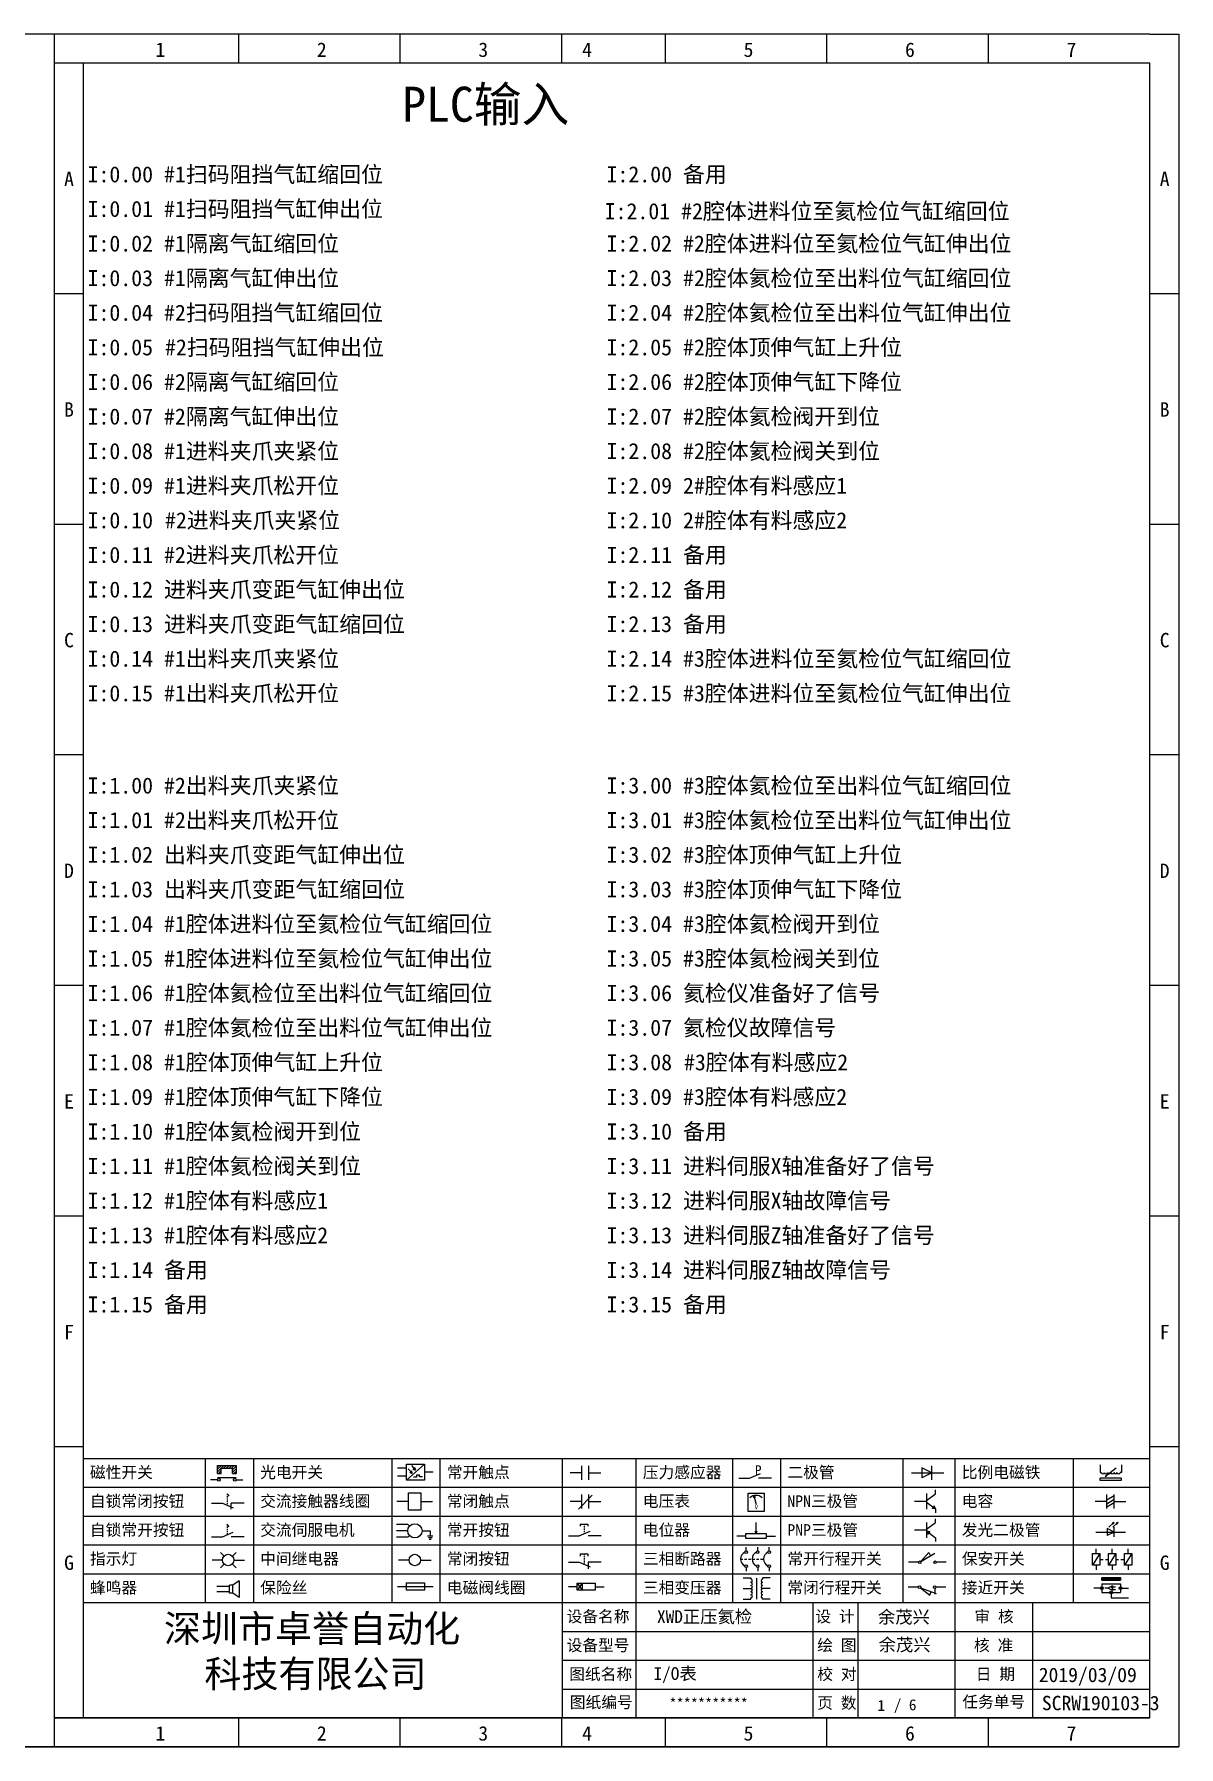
# Model space of a CAD drawing. Header units: millimetres. Extents: x -300 to 54435, y -106 to 60527.
# Drawn here: x 376.3 to 574.7, y 2160.9 to 2457.9 of the extents above; entities that cross this region are included whole.
import ezdxf

# ---------------------------------------------------------------- set-up
doc = ezdxf.new("R2010")
doc.units = ezdxf.units.MM
doc.layers.add('AE_BOR', color=1, linetype='Continuous')
doc.styles.get("Standard").update_dxf_attribs({"font": ''})
doc.styles.add('汉字', font='')
doc.styles.get('Standard').set_extended_font_data('SimSun')
doc.styles.get('汉字').set_extended_font_data('新宋体')

# ---------------------------------------------------------------- blocks, each defined once
blk = doc.blocks.new('磁性开关')
at = {"linetype": 'ByBlock'}
h = blk.add_hatch(dxfattribs=at)
h.set_pattern_fill('ANSI31', color=256, scale=0.1, style=0)
h.paths.add_polyline_path([(-1910.88, -776.69), (-1910.88, -775.29), (-1907.69, -775.29), (-1907.69, -776.69), (-1908.31, -776.69), (-1908.31, -775.79), (-1910.25, -775.79), (-1910.25, -776.69)])
for p, q in [((-1910.91, -777.81), (-1912.09, -777.81)), ((-1910.88, -776.69), (-1910.88, -775.29)), ((-1910.88, -775.29), (-1907.69, -775.29)), ((-1910.88, -776.69), (-1910.25, -776.69)), ((-1910.88, -777.39), (-1907.69, -777.39)), ((-1910.25, -776.69), (-1910.25, -775.79)), ((-1910.25, -775.79), (-1908.31, -775.79)), ((-1908.31, -776.69), (-1908.31, -775.79)), ((-1908.31, -776.69), (-1907.69, -776.69)), ((-1907.69, -775.29), (-1907.69, -776.69)), ((-1907.66, -777.81), (-1906.48, -777.81))]:
    blk.add_line(p, q, dxfattribs=at)
for centre in [(-1910.68, -777.81), (-1907.88, -777.81)]:
    blk.add_circle(centre, 0.225, dxfattribs=at)
blk = doc.blocks.new('*U4')
at = {"linetype": 'ByBlock'}
for p, q in [((-1909.23, -780.45), (-1909.23, -780.67)), ((-1909.23, -780.45), (-1908.92, -780.84)), ((-1909.23, -780.84), (-1909.23, -781.05)), ((-1911.92, -782.07), (-1910.06, -782.07)), ((-1910.06, -782.07), (-1908.18, -782.88)), ((-1909.23, -781.23), (-1909.23, -781.44)), ((-1909.23, -781.61), (-1909.23, -781.83)), ((-1909.23, -782), (-1909.23, -782.21)), ((-1909.23, -782.38), (-1909.23, -782.43)), ((-1908.52, -783.07), (-1908.52, -782.07)), ((-1906.25, -782.07), (-1908.52, -782.07))]:
    blk.add_line(p, q, dxfattribs=at)
blk = doc.blocks.new('常开按钮')
at = {"linetype": 'ByBlock'}
for p, q in [((-1910.06, -787.73), (-1908.18, -786.93)), ((-1909.9, -785.68), (-1908.56, -785.68)), ((-1909.9, -785.68), (-1909.9, -786.07)), ((-1909.23, -785.68), (-1909.23, -785.89)), ((-1909.23, -786.06), (-1909.23, -786.28)), ((-1909.23, -786.45), (-1909.23, -786.67)), ((-1909.23, -786.84), (-1909.23, -787.05)), ((-1908.56, -785.68), (-1908.56, -786.07)), ((-1911.92, -787.73), (-1910.06, -787.73)), ((-1909.23, -787.22), (-1909.23, -787.38)), ((-1906.25, -787.73), (-1908.52, -787.73))]:
    blk.add_line(p, q, dxfattribs=at)
blk = doc.blocks.new('*U6')
at = {"linetype": 'ByBlock'}
for p, q in [((-1911.92, -792.89), (-1910.06, -792.89)), ((-1910.06, -792.89), (-1908.18, -792.08)), ((-1908.88, -791.17), (-1909.23, -790.71)), ((-1909.23, -790.71), (-1909.23, -790.92)), ((-1909.23, -791.09), (-1909.23, -791.31)), ((-1909.23, -791.48), (-1909.23, -791.69)), ((-1909.23, -791.86), (-1909.23, -792.08)), ((-1909.23, -792.25), (-1909.23, -792.47)), ((-1906.25, -792.89), (-1908.52, -792.89))]:
    blk.add_line(p, q, dxfattribs=at)
blk = doc.blocks.new('蜂鸣器')
at = {"linetype": 'ByBlock'}
for p, q in [((-1907.17, -795.53), (-1908.25, -796.26)), ((-1907.17, -795.53), (-1907.17, -798.41)), ((-1908.8, -796.48), (-1911.01, -796.48)), ((-1908.8, -797.46), (-1911.01, -797.46)), ((-1908.25, -796.26), (-1908.8, -796.26)), ((-1908.8, -797.68), (-1908.8, -796.26)), ((-1908.25, -797.68), (-1908.8, -797.68)), ((-1908.25, -797.68), (-1908.25, -796.26)), ((-1907.17, -798.41), (-1908.25, -797.68))]:
    blk.add_line(p, q, dxfattribs=at)
blk = doc.blocks.new('光电开关')
at = {"linetype": 'ByBlock'}
h = blk.add_hatch(dxfattribs=at)
h.set_pattern_fill('ANSI31', color=256, scale=0.01, style=0)
h.set_pattern_definition([(45, (0.172267, 0), (-0.0224506403, 0.0224506403), [])])
h.paths.add_polyline_path([(-1882.44, -776.34), (-1882.5, -775.91), (-1882.68, -776.07)])
h.paths.add_polyline_path([(-1882.86, -776.23), (-1882.44, -776.34), (-1882.68, -776.07)])
h.paths.add_polyline_path([(-1883.05, -776.88), (-1883.11, -776.45), (-1883.29, -776.61)])
h.paths.add_polyline_path([(-1883.47, -776.77), (-1883.05, -776.88), (-1883.29, -776.61)])
for p, q in [((-1884.01, -775.96), (-1885.56, -775.96)), ((-1884.01, -777.39), (-1885.56, -777.39)), ((-1880.91, -775.3), (-1884.01, -778.05)), ((-1883.75, -776.09), (-1883.05, -776.88)), ((-1883.11, -776.45), (-1883.47, -776.77)), ((-1883.05, -776.88), (-1883.47, -776.77)), ((-1883.14, -775.55), (-1882.44, -776.34)), ((-1883.05, -776.88), (-1883.11, -776.45)), ((-1882.5, -775.91), (-1882.86, -776.23)), ((-1882.44, -776.34), (-1882.86, -776.23)), ((-1882.78, -777.47), (-1882.23, -777.47)), ((-1882.44, -776.34), (-1882.5, -775.91)), ((-1882.23, -777.47), (-1882.23, -777.14)), ((-1882.23, -777.14), (-1881.78, -777.14)), ((-1881.78, -777.47), (-1881.78, -777.14)), ((-1881.23, -777.47), (-1881.78, -777.47)), ((-1879.37, -776.67), (-1880.91, -776.67))]:
    blk.add_line(p, q, dxfattribs=at)
blk.add_lwpolyline([(-1884.01, -775.3), (-1880.91, -775.3), (-1880.91, -778.05), (-1884.01, -778.05)], close=True, dxfattribs=at)
blk = doc.blocks.new('交流接触器线圈')
at = {"linetype": 'ByBlock'}
for p, q in [((-1880.82, -781.77), (-1882.87, -781.77)), ((-1878.72, -781.77), (-1876.67, -781.77))]:
    blk.add_line(p, q, dxfattribs=at)
blk.add_lwpolyline([(-1880.82, -780.28), (-1878.72, -780.28), (-1878.72, -783.26), (-1880.82, -783.26)], close=True, dxfattribs=at)
blk = doc.blocks.new('交流伺服电机')
at = {"linetype": 'ByBlock'}
for p, q in [((-1880.97, -785.75), (-1882.94, -785.75)), ((-1880.97, -786.85), (-1882.94, -786.85)), ((-1880.97, -785.75), (-1880.65, -786.03)), ((-1878.49, -786.85), (-1877.07, -786.85)), ((-1877.07, -786.85), (-1877.07, -787.72)), ((-1880.97, -787.94), (-1882.94, -787.94)), ((-1880.97, -787.94), (-1880.65, -787.67)), ((-1877.54, -787.72), (-1876.59, -787.72)), ((-1877.38, -788.01), (-1876.75, -788.01)), ((-1877.23, -788.29), (-1876.9, -788.29))]:
    blk.add_line(p, q, dxfattribs=at)
blk.add_circle((-1879.73, -786.85), 1.24, dxfattribs=at)
blk = doc.blocks.new('中间继电器')
at = {"linetype": 'ByBlock'}
for p, q in [((-1880.72, -791.92), (-1882.54, -791.92)), ((-1878.74, -791.92), (-1876.92, -791.92))]:
    blk.add_line(p, q, dxfattribs=at)
blk.add_circle((-1879.73, -791.92), 0.992, dxfattribs=at)
blk = doc.blocks.new('保险丝')
at = {"linetype": 'ByBlock'}
blk.add_line((-1882.72, -796.49), (-1876.55, -796.49), dxfattribs=at)
blk.add_lwpolyline([(-1881.2, -795.86), (-1878.06, -795.86), (-1878.06, -797.12), (-1881.2, -797.12)], close=True, dxfattribs=at)
blk = doc.blocks.new('指示灯')
at = {"linetype": 'ByBlock'}
for p, q in [((-1854.25, -776.92), (-1856.06, -776.92)), ((-1854.62, -775.59), (-1853.97, -776.23)), ((-1854.62, -778.25), (-1853.97, -777.61)), ((-1851.9, -775.59), (-1852.54, -776.23)), ((-1851.9, -778.25), (-1852.54, -777.61)), ((-1852.26, -776.92), (-1850.45, -776.92))]:
    blk.add_line(p, q, dxfattribs=at)
blk.add_circle((-1853.26, -776.92), 0.992, dxfattribs=at)
blk = doc.blocks.new('常开触点')
at = {"linetype": 'ByBlock'}
for p, q in [((-1853.82, -782.99), (-1853.82, -780.56)), ((-1852.6, -782.99), (-1852.6, -780.56)), ((-1853.82, -781.77), (-1855.88, -781.77)), ((-1852.6, -781.77), (-1850.55, -781.77))]:
    blk.add_line(p, q, dxfattribs=at)
blk = doc.blocks.new('常闭触点')
at = {"linetype": 'ByBlock'}
for p, q in [((-1853.82, -786.77), (-1855.88, -786.77)), ((-1852.01, -785.66), (-1854.43, -788.1)), ((-1853.82, -787.99), (-1853.82, -785.56)), ((-1852.6, -787.99), (-1852.6, -785.56)), ((-1852.6, -786.77), (-1850.55, -786.77))]:
    blk.add_line(p, q, dxfattribs=at)
blk = doc.blocks.new('常闭按钮')
at = {"linetype": 'ByBlock'}
for p, q in [((-1856.13, -792.28), (-1854.28, -792.28)), ((-1854.28, -792.28), (-1852.4, -793.09)), ((-1854.11, -790.83), (-1852.77, -790.83)), ((-1854.11, -790.83), (-1854.11, -791.22)), ((-1853.44, -790.83), (-1853.44, -791.04)), ((-1853.44, -791.21), (-1853.44, -791.43)), ((-1853.44, -791.6), (-1853.44, -791.82)), ((-1853.44, -791.99), (-1853.44, -792.2)), ((-1853.44, -792.37), (-1853.44, -792.53)), ((-1852.77, -790.83), (-1852.77, -791.22)), ((-1850.47, -792.28), (-1852.73, -792.28)), ((-1852.73, -792.28), (-1852.73, -793.43))]:
    blk.add_line(p, q, dxfattribs=at)
blk = doc.blocks.new('电磁阀线圈')
at = {"linetype": 'ByBlock'}
for p, q in [((-1854.61, -795.92), (-1853.75, -797.16)), ((-1853.75, -795.92), (-1854.61, -797.16)), ((-1853.75, -795.92), (-1853.75, -797.16)), ((-1854.61, -796.54), (-1856.17, -796.54)), ((-1851.53, -796.54), (-1849.97, -796.54))]:
    blk.add_line(p, q, dxfattribs=at)
blk.add_lwpolyline([(-1854.61, -795.92), (-1851.53, -795.92), (-1851.53, -797.16), (-1854.61, -797.16)], close=True, dxfattribs=at)
blk = doc.blocks.new('电容')
at = {"linetype": 'ByBlock'}
for p, q in [((-1756.08, -782.99), (-1756.08, -780.56)), ((-1754.86, -780.79), (-1756.08, -781.55)), ((-1754.86, -782.99), (-1754.86, -780.56)), ((-1756.08, -781.77), (-1758.13, -781.77)), ((-1754.86, -781.44), (-1756.08, -782.2)), ((-1754.86, -781.99), (-1756.08, -782.75)), ((-1754.86, -781.77), (-1752.81, -781.77))]:
    blk.add_line(p, q, dxfattribs=at)
blk = doc.blocks.new('电压表')
at = {"linetype": 'ByBlock'}
for p, q in [((-1814.84, -780.75), (-1814.91, -781.13)), ((-1814.6, -781.05), (-1814.91, -781.13)), ((-1814.84, -780.75), (-1814.46, -782.26)), ((-1814.84, -780.75), (-1814.6, -781.05))]:
    blk.add_line(p, q, dxfattribs=at)
blk.add_lwpolyline([(-1815.84, -780.34), (-1813.07, -780.34), (-1813.07, -783.49), (-1815.84, -783.49)], close=True, dxfattribs=at)
blk.add_arc((-1814.46, -782.26), 1.56, 46.8313, 133.1687, dxfattribs=at)
at = {"linetype": 'ByBlock', "insert": (-1814.7, -782.39), "char_height": 0.75, "width": 0.6768, "attachment_point": 1}
blk.add_mtext('V', dxfattribs=at)
blk = doc.blocks.new('电位器')
at = {"linetype": 'ByBlock'}
for p, q in [((-1814.45, -787.3), (-1814.62, -786.96)), ((-1814.62, -786.96), (-1814.27, -786.96)), ((-1814.45, -787.3), (-1814.45, -785.39)), ((-1814.45, -787.3), (-1814.27, -786.96)), ((-1816.21, -787.75), (-1817.79, -787.75)), ((-1812.68, -787.75), (-1811.1, -787.75))]:
    blk.add_line(p, q, dxfattribs=at)
blk.add_lwpolyline([(-1816.21, -787.3), (-1812.68, -787.3), (-1812.68, -788.2), (-1816.21, -788.2)], close=True, dxfattribs=at)
blk = doc.blocks.new('三相断路器')
at = {"linetype": 'ByBlock'}
for p, q in [((-1816.17, -790.33), (-1816.17, -789.7)), ((-1814.17, -790.33), (-1814.17, -789.7)), ((-1812.18, -790.33), (-1812.18, -789.7)), ((-1817.14, -791.74), (-1816.72, -791.74)), ((-1816.45, -791.74), (-1816.03, -791.74)), ((-1815.76, -791.74), (-1815.34, -791.74)), ((-1815.07, -791.74), (-1814.65, -791.74)), ((-1814.38, -791.74), (-1813.96, -791.74)), ((-1813.69, -791.74), (-1813.27, -791.74)), ((-1816.17, -793.19), (-1816.17, -793.83)), ((-1814.17, -793.19), (-1814.17, -793.83)), ((-1812.18, -793.19), (-1812.18, -793.83))]:
    blk.add_line(p, q, dxfattribs=at)
for centre in [(-1816.17, -790.55), (-1816.17, -792.98), (-1814.17, -790.55), (-1814.17, -792.98), (-1812.18, -790.55), (-1812.18, -792.98)]:
    blk.add_circle(centre, 0.219, dxfattribs=at)
for centre in [(-1815.81, -791.74), (-1813.82, -791.74), (-1811.83, -791.74)]:
    blk.add_arc(centre, 1.32, 115.5791, 244.4209, dxfattribs=at)
blk = doc.blocks.new('三相变压器')
at = {"linetype": 'ByBlock'}
for p, q in [((-1816.69, -795.03), (-1815.37, -795.03)), ((-1815.37, -795.03), (-1815.37, -795.24)), ((-1814.34, -798.7), (-1814.34, -795.04)), ((-1812, -795.03), (-1813.32, -795.03)), ((-1813.32, -795.03), (-1813.32, -795.24)), ((-1816.69, -796.87), (-1815.37, -796.87)), ((-1816.69, -798.71), (-1815.37, -798.71)), ((-1815.37, -798.71), (-1815.37, -798.5)), ((-1812, -796.87), (-1813.32, -796.87)), ((-1813.32, -798.71), (-1813.32, -798.5)), ((-1812, -798.71), (-1813.32, -798.71))]:
    blk.add_line(p, q, dxfattribs=at)
for centre, start, end in [((-1815.37, -795.51), 270, 90), ((-1815.37, -796.06), 270, 90), ((-1813.32, -795.51), 90, 270), ((-1813.32, -796.06), 90, 270), ((-1815.37, -796.6), 270, 90), ((-1815.37, -797.14), 270, 90), ((-1815.37, -797.68), 270, 90), ((-1815.37, -798.23), 270, 90), ((-1813.32, -796.6), 90, 270), ((-1813.32, -797.14), 90, 270), ((-1813.32, -797.68), 90, 270), ((-1813.32, -798.23), 90, 270)]:
    blk.add_arc(centre, 0.271, start, end, dxfattribs=at)
blk = doc.blocks.new('二极管')
at = {"linetype": 'ByBlock'}
for p, q in [((-1787.52, -776.77), (-1781.92, -776.77)), ((-1783.97, -776.77), (-1785.69, -775.9)), ((-1785.69, -775.9), (-1785.69, -777.65)), ((-1783.97, -776.77), (-1785.69, -777.65)), ((-1783.97, -777.99), (-1783.97, -775.56))]:
    blk.add_line(p, q, dxfattribs=at)
blk = doc.blocks.new('NPN三极管')
at = {"linetype": 'ByBlock'}
for p, q in [((-1785.73, -780.61), (-1785.73, -783.32)), ((-1785.73, -781.82), (-1784.15, -780.66)), ((-1784.15, -780.66), (-1784.15, -779.98)), ((-1785.73, -781.97), (-1787.81, -781.97)), ((-1785.73, -782.11), (-1784.15, -783.27)), ((-1784.41, -782.73), (-1784.74, -783.18)), ((-1784.15, -783.27), (-1784.74, -783.18)), ((-1784.15, -783.27), (-1784.41, -782.73)), ((-1784.15, -783.27), (-1784.15, -783.96))]:
    blk.add_line(p, q, dxfattribs=at)
blk = doc.blocks.new('发光二极管')
at = {"linetype": 'ByBlock'}
for p, q in [((-1758.01, -786.77), (-1752.89, -786.77)), ((-1754.84, -786.77), (-1756.04, -786.16)), ((-1756.04, -786.16), (-1756.04, -787.39)), ((-1754.84, -786.77), (-1756.04, -787.39)), ((-1755.78, -785.92), (-1754.89, -785.14)), ((-1754.89, -785.14), (-1755.2, -785.22)), ((-1755.2, -785.22), (-1755.01, -785.43)), ((-1755.08, -785.92), (-1754.18, -785.14)), ((-1754.89, -785.14), (-1755.01, -785.43)), ((-1754.84, -787.63), (-1754.84, -785.92)), ((-1754.18, -785.14), (-1754.49, -785.22)), ((-1754.49, -785.22), (-1754.31, -785.43)), ((-1754.18, -785.14), (-1754.31, -785.43))]:
    blk.add_line(p, q, dxfattribs=at)
blk = doc.blocks.new('PNP三极管')
at = {"linetype": 'ByBlock'}
for p, q in [((-1784.9, -786.74), (-1786.98, -786.74)), ((-1784.9, -785.38), (-1784.9, -788.09)), ((-1784.9, -786.59), (-1783.32, -785.43)), ((-1784.9, -786.88), (-1783.32, -788.04)), ((-1784.9, -786.88), (-1784.31, -786.97)), ((-1784.9, -786.88), (-1784.64, -787.42)), ((-1784.31, -786.97), (-1784.64, -787.42)), ((-1783.32, -785.43), (-1783.32, -784.75)), ((-1783.32, -788.04), (-1783.32, -788.73))]:
    blk.add_line(p, q, dxfattribs=at)
blk = doc.blocks.new('常开行程开关')
at = {"linetype": 'ByBlock'}
for p, q in [((-1786.29, -792.3), (-1788.01, -792.3)), ((-1785.89, -792.17), (-1784.52, -790.62)), ((-1785.89, -792.17), (-1783.43, -790.72)), ((-1784.52, -790.62), (-1784.19, -791.17)), ((-1781.48, -792.3), (-1783.21, -792.3))]:
    blk.add_line(p, q, dxfattribs=at)
for centre in [(-1786.07, -792.3), (-1783.42, -792.3)]:
    blk.add_circle(centre, 0.219, dxfattribs=at)
blk = doc.blocks.new('常闭行程开关')
at = {"linetype": 'ByBlock'}
for p, q in [((-1786.34, -796.62), (-1788.07, -796.62)), ((-1785.93, -796.72), (-1783.25, -797.7)), ((-1785.93, -796.72), (-1784.3, -798)), ((-1784.3, -798), (-1784.08, -797.4)), ((-1783.48, -796.84), (-1783.48, -797.85)), ((-1781.54, -796.62), (-1783.26, -796.62))]:
    blk.add_line(p, q, dxfattribs=at)
for centre in [(-1786.12, -796.62), (-1783.48, -796.62)]:
    blk.add_circle(centre, 0.219, dxfattribs=at)
blk = doc.blocks.new('比例电磁阀')
at = {"linetype": 'ByBlock'}
for p, q in [((-1757.26, -775.38), (-1757.26, -776.71)), ((-1757.26, -776.71), (-1757.05, -776.71)), ((-1753.6, -777.73), (-1757.25, -777.73)), ((-1757.25, -778.13), (-1757.25, -777.73)), ((-1753.6, -778.13), (-1757.25, -778.13)), ((-1754.5, -775.98), (-1756.35, -777.44)), ((-1756.35, -777.44), (-1756.25, -777.25)), ((-1756.35, -777.44), (-1756.15, -777.38)), ((-1756.15, -777.38), (-1756.25, -777.25)), ((-1753.58, -776.71), (-1753.8, -776.71)), ((-1753.6, -777.73), (-1753.6, -778.13)), ((-1753.58, -775.38), (-1753.58, -776.71))]:
    blk.add_line(p, q, dxfattribs=at)
for centre in [(-1756.78, -776.71), (-1756.24, -776.71), (-1755.7, -776.71), (-1755.15, -776.71), (-1754.61, -776.71), (-1754.07, -776.71)]:
    blk.add_arc(centre, 0.271, 180, 0, dxfattribs=at)
blk = doc.blocks.new('保安开关')
at = {"linetype": 'ByBlock'}
for p, q in [((-1757.96, -790.79), (-1757.96, -789.97)), ((-1755.17, -790.79), (-1755.17, -789.97)), ((-1752.39, -790.79), (-1752.39, -789.97)), ((-1757.33, -790.79), (-1758.6, -792.81)), ((-1757.96, -792.81), (-1757.96, -793.62)), ((-1757.33, -791.8), (-1756.72, -791.8)), ((-1756.35, -791.8), (-1755.89, -791.8)), ((-1754.54, -790.79), (-1755.81, -792.81)), ((-1755.17, -792.81), (-1755.17, -793.62)), ((-1754.52, -791.8), (-1754.06, -791.8)), ((-1753.69, -791.8), (-1753.08, -791.8)), ((-1751.75, -790.79), (-1753.02, -792.81)), ((-1752.39, -792.81), (-1752.39, -793.62))]:
    blk.add_line(p, q, dxfattribs=at)
for points in [[(-1758.6, -790.79), (-1757.33, -790.79), (-1757.33, -792.81), (-1758.6, -792.81)], [(-1755.81, -790.79), (-1754.54, -790.79), (-1754.54, -792.81), (-1755.81, -792.81)], [(-1753.02, -790.79), (-1751.75, -790.79), (-1751.75, -792.81), (-1753.02, -792.81)]]:
    blk.add_lwpolyline(points, close=True, dxfattribs=at)
blk = doc.blocks.new('接近开关')
at = {"linetype": 'ByBlock'}
h = blk.add_hatch(dxfattribs=at)
h.set_pattern_fill('ANSI31', color=256, scale=0.01, style=0)
h.set_pattern_definition([(45, (-89.131516, -30.795668), (-0.0224506403, 0.0224506403), [])])
h.paths.add_polyline_path([(-1516.96, -1123.35), (-1516.96, -1122.85), (-1513.76, -1122.85), (-1513.76, -1123.35)])
for p, q in [((-1517.18, -1124.71), (-1518.36, -1124.71)), ((-1516.96, -1123.35), (-1516.96, -1122.85)), ((-1516.96, -1122.85), (-1513.76, -1122.85)), ((-1516.96, -1123.35), (-1513.76, -1123.35)), ((-1516.96, -1123.95), (-1513.76, -1123.95)), ((-1516.96, -1123.95), (-1516.96, -1125.47)), ((-1516.96, -1125.47), (-1513.76, -1125.47)), ((-1515.91, -1124.71), (-1516.45, -1124.71)), ((-1515.11, -1124.31), (-1515.91, -1124.71)), ((-1515.11, -1125.11), (-1515.91, -1124.71)), ((-1515.33, -1124.53), (-1515.17, -1124.53)), ((-1515.33, -1124.88), (-1515.17, -1124.88)), ((-1515.25, -1124.45), (-1515.25, -1124.61)), ((-1515.11, -1124.31), (-1515.11, -1125.11)), ((-1515.11, -1124.48), (-1514.58, -1124.48)), ((-1515.11, -1124.94), (-1514.58, -1124.94)), ((-1513.76, -1122.85), (-1513.76, -1123.35)), ((-1513.76, -1123.95), (-1513.76, -1125.47)), ((-1513.54, -1124.71), (-1512.36, -1124.71)), ((-1515.36, -1125.69), (-1515.36, -1126.36)), ((-1515.36, -1126.36), (-1512.36, -1126.36))]:
    blk.add_line(p, q, dxfattribs=at)
for centre in [(-1516.96, -1124.71), (-1515.36, -1125.47), (-1513.76, -1124.71)]:
    blk.add_circle(centre, 0.225, dxfattribs=at)
blk = doc.blocks.new('压力感应器')
at = {"linetype": 'ByBlock'}
for p, q in [((-1817.44, -777.73), (-1815.59, -777.73)), ((-1815.59, -777.73), (-1813.71, -776.93)), ((-1811.78, -777.73), (-1814.05, -777.73))]:
    blk.add_line(p, q, dxfattribs=at)
at = {"linetype": 'ByBlock', "insert": (-1814.65, -775.48), "char_height": 1.68, "width": 1.2242, "attachment_point": 1}
blk.add_mtext('{\\fNSimSun|b0|i0|c134|p49;P}', dxfattribs=at)

msp = doc.modelspace()

# ---------------------------------------------------------------- linework, layer by layer
at = {"color": 7, "linetype": 'ByBlock'}
for p, q in [((379.734, 2457.899), (379.734, 2160.899)), ((569.734, 2452.899), (379.734, 2452.899)), ((384.734, 2452.899), (384.734, 2165.899)), ((569.734, 2165.899), (379.734, 2165.899)), ((379.734, 2165.899), (569.734, 2165.899))]:
    msp.add_line(p, q, dxfattribs=at)
for points in [[(411.734, 2452.899), (411.734, 2457.899)], [(439.734, 2452.899), (439.734, 2457.899)], [(467.734, 2452.899), (467.734, 2457.899)], [(485.734, 2452.899), (485.734, 2457.899)], [(513.734, 2452.899), (513.734, 2457.899)], [(541.734, 2452.899), (541.734, 2457.899)], [(389.734, 2452.899), (384.734, 2452.899)], [(389.734, 2452.899), (384.734, 2452.899)], [(569.734, 2165.899), (569.734, 2452.899)], [(384.734, 2412.899), (379.734, 2412.899)], [(574.734, 2412.899), (569.734, 2412.899)], [(384.734, 2372.899), (379.734, 2372.899)], [(574.734, 2372.899), (569.734, 2372.899)], [(384.734, 2332.899), (379.734, 2332.899)], [(574.734, 2332.899), (569.734, 2332.899)], [(384.734, 2292.899), (379.734, 2292.899)], [(574.734, 2292.899), (569.734, 2292.899)], [(384.734, 2252.899), (379.734, 2252.899)], [(574.734, 2252.899), (569.734, 2252.899)], [(384.734, 2212.899), (379.734, 2212.899)], [(574.734, 2212.899), (569.734, 2212.899)], [(384.734, 2210.899), (569.734, 2210.899)], [(405.928, 2210.899), (405.928, 2185.899)], [(414.261, 2210.899), (414.261, 2185.899)], [(438.295, 2210.899), (438.295, 2185.899)], [(446.628, 2210.899), (446.628, 2185.899)], [(467.822, 2210.899), (467.822, 2165.899)], [(480.614, 2210.899), (480.614, 2165.899)], [(497.348, 2210.899), (497.348, 2185.899)], [(505.681, 2210.899), (505.681, 2185.899)], [(526.875, 2210.899), (526.875, 2185.899)], [(535.924, 2210.899), (535.924, 2185.899)], [(556.402, 2210.899), (556.402, 2185.899)], [(384.734, 2205.899), (569.734, 2205.899)], [(384.734, 2200.899), (569.734, 2200.899)], [(384.734, 2195.899), (569.734, 2195.899)], [(384.734, 2190.899), (569.734, 2190.899)], [(384.734, 2185.899), (569.734, 2185.899)], [(511.255, 2185.899), (511.255, 2165.899)], [(519.065, 2185.899), (519.065, 2165.899)], [(535.924, 2185.899), (535.924, 2165.899)], [(549.381, 2185.775), (549.381, 2165.775)], [(467.822, 2180.899), (569.734, 2180.899)], [(467.822, 2175.899), (569.734, 2175.899)], [(467.822, 2170.899), (569.734, 2170.899)], [(411.734, 2160.899), (411.734, 2165.899)], [(439.734, 2160.899), (439.734, 2165.899)], [(467.734, 2160.899), (467.734, 2165.899)], [(485.734, 2160.899), (485.734, 2165.899)], [(513.734, 2160.899), (513.734, 2165.899)], [(541.734, 2160.899), (541.734, 2165.899)]]:
    msp.add_lwpolyline(points, dxfattribs=at)
at = {"layer": 'AE_BOR', "color": 7, "linetype": 'ByBlock'}
for p, q in [((384.734, 2457.899), (364.734, 2457.899)), ((569.734, 2457.899), (384.734, 2457.899)), ((569.734, 2457.899), (574.734, 2457.899)), ((574.734, 2457.899), (574.734, 2160.899)), ((574.734, 2160.899), (364.734, 2160.899)), ((364.734, 2160.899), (574.734, 2160.899))]:
    msp.add_line(p, q, dxfattribs=at)

# ---------------------------------------------------------------- block references
at = {"color": 7, "linetype": 'ByBlock'}
for name, p in [('磁性开关', (2318.945, 2984.99)), ('光电开关', (2324.839, 2985.198)), ('光电开关', (2324.839, 2985.198)), ('压力感应器', (2315.891, 2985.198)), ('比例电磁阀', (2318.371, 2985.198)), ('常开触点', (2325.053, 2990.198)), ('二极管', (2315.891, 2985.198)), ('*U4', (2318.945, 2985.198)), ('交流接触器线圈', (2321.999, 2985.198)), ('常闭触点', (2325.053, 2990.198)), ('电压表', (2315.891, 2985.198)), ('NPN三极管', (2316.717, 2985.427)), ('电容', (2318.371, 2985.198)), ('*U6', (2318.945, 2990.198)), ('交流伺服电机', (2321.999, 2985.198)), ('常开按钮', (2380.838, 2985.198)), ('电位器', (2315.891, 2985.198)), ('PNP三极管', (2315.891, 2985.198)), ('发光二极管', (2318.371, 2984.909)), ('三相断路器', (2315.891, 2985.198)), ('保安开关', (2318.371, 2985.198)), ('指示灯', (2263.159, 2970.198)), ('中间继电器', (2321.999, 2985.198)), ('常闭按钮', (2325.053, 2985.198)), ('常开行程开关', (2315.891, 2985.198)), ('蜂鸣器', (2318.945, 2985.198)), ('保险丝', (2321.999, 2985.198)), ('电磁阀线圈', (2325.053, 2985.198)), ('三相变压器', (2315.891, 2985.198)), ('接近开关', (2078.372, 3313.114)), ('常闭行程开关', (2315.891, 2985.198))]:
    msp.add_blockref(name, p, dxfattribs=at)

# ---------------------------------------------------------------- texts
at = {"color": 7}
msp.add_text('1', height=1.92, dxfattribs=at).set_placement((522.496, 2167.107))
at = {"color": 7, "linetype": 'ByBlock', "char_height": 2.5, "attachment_point": 1}
for s, insert, width in [('{\\fKaiTi_GB2312|b0|i0|c134|p0;1}', (397.278, 2456.47), 11.7517), ('{\\fKaiTi_GB2312|b0|i0|c134|p0;2}', (425.278, 2456.47), 11.7517), ('{\\fKaiTi_GB2312|b0|i0|c134|p0;3}', (453.278, 2456.47), 11.7517), ('{\\fKaiTi_GB2312|b0|i0|c134|p0;4}', (471.278, 2456.47), 11.7517), ('{\\fKaiTi_GB2312|b0|i0|c134|p0;5}', (499.278, 2456.47), 11.7517), ('{\\fKaiTi_GB2312|b0|i0|c134|p0;6}', (527.278, 2456.47), 11.7517), ('{\\fKaiTi_GB2312|b0|i0|c134|p0;7}', (555.278, 2456.47), 11.7517), ('{\\fKaiTi_GB2312|b0|i0|c134|p0;A}', (381.442, 2434.07), 5), ('{\\fKaiTi_GB2312|b0|i0|c134|p0;A}', (571.442, 2434.07), 5), ('{\\fKaiTi_GB2312|b0|i0|c134|p0;B}', (381.442, 2394.07), 5), ('{\\fKaiTi_GB2312|b0|i0|c134|p0;B}', (571.442, 2394.07), 5), ('{\\fKaiTi_GB2312|b0|i0|c134|p0;C}', (381.442, 2354.07), 5), ('{\\fKaiTi_GB2312|b0|i0|c134|p0;C}', (571.442, 2354.07), 5), ('{\\fKaiTi_GB2312|b0|i0|c134|p0;D}', (381.442, 2314.07), 5), ('{\\fKaiTi_GB2312|b0|i0|c134|p0;D}', (571.442, 2314.07), 5), ('{\\fKaiTi_GB2312|b0|i0|c134|p0;E}', (381.442, 2274.07), 5), ('{\\fKaiTi_GB2312|b0|i0|c134|p0;E}', (571.442, 2274.07), 5), ('{\\fKaiTi_GB2312|b0|i0|c134|p0;F}', (381.442, 2234.07), 5), ('{\\fKaiTi_GB2312|b0|i0|c134|p0;F}', (571.442, 2234.07), 5), ('{\\fKaiTi_GB2312|b0|i0|c134|p0;G}', (381.442, 2194.07), 5), ('{\\fKaiTi_GB2312|b0|i0|c134|p0;G}', (571.442, 2194.07), 5), ('{\\fKaiTi_GB2312|b0|i0|c134|p0;1}', (397.278, 2164.47), 11.7517), ('{\\fKaiTi_GB2312|b0|i0|c134|p0;2}', (425.278, 2164.47), 11.7517), ('{\\fKaiTi_GB2312|b0|i0|c134|p0;3}', (453.278, 2164.47), 11.7517), ('{\\fKaiTi_GB2312|b0|i0|c134|p0;4}', (471.278, 2164.47), 11.7517), ('{\\fKaiTi_GB2312|b0|i0|c134|p0;5}', (499.278, 2164.47), 11.7517), ('{\\fKaiTi_GB2312|b0|i0|c134|p0;6}', (527.278, 2164.47), 11.7517), ('{\\fKaiTi_GB2312|b0|i0|c134|p0;7}', (555.278, 2164.47), 11.7517)]:
    msp.add_mtext(s, dxfattribs=dict(at, insert=insert, width=width))
at = {"color": 7, "attachment_point": 1}
for s, insert, char_height, width in [('{\\fKaiTi_GB2312|b0|i0|c134|p49;\\C7;PLC\\fSimSun|b0|i0|c134|p2;输入}', (440.068, 2448.803), 6.075, 719.83479), ('{\\H0.91667x;I:0.00 \\H1.000005x;#1扫码阻挡气缸缩回位}', (385.505, 2434.997), 3.0375, 359.91739), ('{\\H0.91667x;I:2.00 备用}', (475.505, 2434.997), 3.0375, 359.91739), ('{\\H0.91667x;I:0.01 \\H1.000005x;#1扫码阻挡气缸伸出位}', (385.505, 2428.997), 3.0375, 359.91739), ('{\\H0.91667x;I:2.01 #2腔体进料位至氦检位气缸缩回位 }', (475.18, 2428.605), 3.0375, 359.91739), ('{\\H0.91667x;I:0.02 \\H1.000005x;#1隔离气缸缩回位}', (385.505, 2422.997), 3.0375, 359.91739), ('{\\H0.91667x;I:2.02 #2腔体进料位至氦检位气缸伸出位 }', (475.505, 2422.997), 3.0375, 359.91739), ('{\\H0.91667x;I:0.03 #1隔离气缸伸出位}', (385.505, 2416.997), 3.0375, 359.91739), ('{\\H0.91667x;I:2.03 #2腔体氦检位至出料位气缸缩回位 }', (475.505, 2416.997), 3.0375, 359.91739), ('I:0.04 #2扫码阻挡气缸缩回位', (385.505, 2410.997), 2.7844, 359.91739), ('{\\H0.91667x;I:2.04 #2腔体氦检位至出料位气缸伸出位 }', (475.505, 2410.997), 3.0375, 359.91739), ('{\\H0.91667x;I:0.05\\H1.090905x; \\H0.916675x;#2扫码阻挡气缸伸出位}', (385.505, 2404.997), 3.0375, 359.91739), ('{\\H0.91667x;I:2.05 #2腔体顶伸气缸上升位 }', (475.505, 2404.997), 3.0375, 359.91739), ('{\\H0.91667x;I:0.06\\H1.000005x; #2隔离气缸缩回位 }', (385.505, 2398.997), 3.0375, 359.91739), ('{\\H0.91667x;I:2.06 #2腔体顶伸气缸下降位\\H1.000005x; }', (475.505, 2398.997), 3.0375, 359.91739), ('{\\H0.91667x;I:0.07 #2隔离气缸伸出位\\H1x; }', (385.505, 2392.997), 3.0375, 359.91739), ('{\\H0.91667x;I:2.07 #2腔体氦检阀开到位}', (475.505, 2392.997), 3.0375, 359.91739), ('{\\H0.91667x;\\C256;I:0.08\\H1.000005x; #1进料夹爪夹紧位}', (385.505, 2386.997), 3.0375, 359.91739), ('{\\H0.91667x;I:2.08 #2腔体氦检阀关到位}', (475.505, 2386.997), 3.0375, 359.91739), ('{\\H0.91667x;I:0.09 \\H1.000005x;#1进料夹爪松开位\\H0.999995x; }', (385.505, 2380.997), 3.0375, 359.91739), ('{\\H0.91667x;I:2.09 2#腔体有料感应1}', (475.505, 2380.997), 3.0375, 359.91739), ('{\\H0.91667x;I:0.10\\H1.090905x; \\H0.916675x;#2进料夹爪夹紧位}', (385.505, 2374.997), 3.0375, 359.91739), ('{\\H0.91667x;I:2.10\\H1x; 2#腔体有料感应2}', (475.505, 2374.997), 3.0375, 359.91739), ('{\\H0.91667x;I:0.1\\H1.000005x;1 #2进料夹爪松开位}', (385.505, 2368.997), 3.0375, 359.91739), ('{\\H0.91667x;I:2\\H1.000005x;.11 备用}', (475.505, 2368.997), 3.0375, 359.91739), ('{\\H0.91667x;I:0.12 \\H1.000005x;进料夹爪变距气缸伸出位}', (385.505, 2362.997), 3.0375, 359.91739), ('{\\H0.91667x;I:2.12 备用}', (475.505, 2362.997), 3.0375, 359.91739), ('{\\H0.91667x;I:0.13 \\H1.000005x;进料夹爪变距气缸缩回位}', (385.505, 2356.997), 3.0375, 359.91739), ('{\\H0.91667x;I:2.13 \\H1.000005x;备用}', (475.505, 2356.997), 3.0375, 359.91739), ('{\\H0.91667x;I:0.14 \\H1.000005x;#1出料夹爪夹紧位}', (385.505, 2350.997), 3.0375, 359.91739), ('{\\H0.91667x;I:2.14 \\H1x;#3腔体进料位至氦检位气缸缩回位}', (475.505, 2350.997), 3.0375, 359.91739), ('{\\H0.91667x;I:0.15 \\H1.000005x;#1出料夹爪松开位}', (385.505, 2344.997), 3.0375, 359.91739), ('{\\H0.91667x;I:2.15 \\H1x;#3腔体进料位至氦检位气缸伸出位}', (475.505, 2344.997), 3.0375, 359.91739), ('{\\H0.91667x;I:1.00 \\H1.000005x;#2出料夹爪夹紧位}', (385.505, 2328.997), 3.0375, 359.91739), ('{\\H0.91667x;I:3.00 \\H1x;#3腔体氦检位至出料位气缸缩回位}', (475.505, 2328.997), 3.0375, 359.91739), ('{\\H0.91667x;I:1.01 \\H1.000005x;#2出料夹爪松开位\\H0.999995x; }', (385.505, 2322.997), 3.0375, 359.91739), ('{\\H0.91667x;I:3.01 \\H1x;#3腔体氦检位至出料位气缸伸出位}', (475.505, 2322.997), 3.0375, 359.91739), ('{\\H0.91667x;I:1.02\\H1.000005x; 出料夹爪变距气缸伸出位}', (385.505, 2316.997), 3.0375, 359.91739), ('{\\H0.91667x;I:3.02 \\H1.000005x;#3腔体顶伸气缸上升位}', (475.505, 2316.997), 3.0375, 359.91739), ('{\\H0.91667x;I:1.03 \\H1.000005x;出料夹爪变距气缸缩回位}', (385.505, 2310.997), 3.0375, 359.91739), ('{\\H0.91667x;I:3.03 \\H1.000005x;#3腔体顶伸气缸下降位}', (475.505, 2310.997), 3.0375, 359.91739), ('{\\H0.91667x;I:1.04 #1腔体进料位至氦检位气缸缩回位}', (385.505, 2304.997), 3.0375, 359.91739), ('{\\H0.91667x;I:3.04 #3腔体氦检阀开到位}', (475.505, 2304.997), 3.0375, 359.91739), ('{\\H0.91667x;I:1.05 \\H1x;#1腔体进料位至氦检位气缸伸出位}', (385.505, 2298.997), 3.0375, 359.91739), ('{\\H0.91667x;I:3.05 #3腔体氦检阀关到位}', (475.505, 2298.997), 3.0375, 359.91739), ('{\\H0.91667x;I:1.06\\H1x; #1腔体氦检位至出料位气缸缩回位}', (385.505, 2292.997), 3.0375, 359.91739), ('{\\H0.91667x;I:3.06 氦检仪准备好了信号}', (475.505, 2292.997), 3.0375, 359.91739), ('{\\H0.91667x;I:1.07\\H1x; #1腔体氦检位至出料位气缸伸出位\\H1x; }', (385.505, 2286.997), 3.0375, 359.91739), ('{\\H0.91667x;I:3.07 氦检仪故障信号}', (475.505, 2286.997), 3.0375, 359.91739), ('{\\H0.91667x;I:1.08\\H1.000005x; #1腔体顶伸气缸上升位}', (385.505, 2280.997), 3.0375, 359.91739), ('{\\H0.91667x;I:3.08\\H1.0909x; \\H0.91668x;#3腔体有料感应2}', (475.505, 2280.997), 3.0375, 359.91739), ('{\\H0.91667x;I:1.09 \\H1.000005x;#1腔体顶伸气缸下降位 }', (385.505, 2274.997), 3.0375, 359.91739), ('{\\H0.91667x;I:3.09 \\H1x;#3腔体有料感应2}', (475.505, 2274.997), 3.0375, 359.91739), ('{\\H0.91667x;I:1.10 \\H1.000005x;#1腔体氦检阀开到位}', (385.505, 2268.997), 3.0375, 359.91739), ('{\\H0.91667x;I:3.10 备用}', (475.505, 2268.997), 3.0375, 359.91739), ('{\\H0.91667x;I:1.11 \\H1.000005x;#1腔体氦检阀关到位 }', (385.505, 2262.997), 3.0375, 359.91739), ('{\\H0.91667x;I:3.11 \\H1.000005x;进料伺服X轴准备好了信号}', (475.505, 2262.997), 3.0375, 359.91739), ('{\\H0.91667x;I:1.12 \\H1x;#1腔体有料感应1}', (385.505, 2256.997), 3.0375, 359.91739), ('{\\H0.91667x;I:3.12 \\H1.000005x;进料伺服X轴故障信号}', (475.505, 2256.997), 3.0375, 359.91739), ('{\\H0.91667x;I:1.13\\H1x; #1腔体有料感应2}', (385.505, 2250.997), 3.0375, 359.91739), ('{\\H0.91667x;I:3.13 进料伺服Z轴准备好了信号}', (475.505, 2250.997), 3.0375, 359.91739), ('{\\H0.91667x;I:1.14 备用 }', (385.505, 2244.997), 3.0375, 359.91739), ('{\\H0.91667x;I:3.14 进料伺服Z轴故障信号}', (475.505, 2244.997), 3.0375, 359.91739), ('{\\H0.91667x;I:1.15 备用}', (385.505, 2238.997), 3.0375, 359.91739), ('{\\H0.91667x;I:3.15 备用}', (475.505, 2238.997), 3.0375, 359.91739), ('余茂兴', (522.571, 2184.507), 2.2, 11.52839), ('余茂兴', (522.699, 2179.686), 2.2, 11.83671), ('{\\fKaiTi_GB2312|b0|i0|c134|p49;I/O表}', (483.651, 2174.694), 2.2, 19.12543), ('{\\fKaiTi_GB2312|b0|i0|c134|p49;/ 6}', (525.327, 2169.134), 1.92, 6.09972)]:
    msp.add_mtext(s, dxfattribs=dict(at, insert=insert, char_height=char_height, width=width))
at = {"color": 7, "char_height": 2, "attachment_point": 1, "style": '汉字'}
for s, insert in [('{\\fKaiTi_GB2312|b0|i0|c134|p49;磁性开关}', (385.921, 2209.502)), ('{\\fKaiTi_GB2312|b0|i0|c134|p49;光电开关}', (415.447, 2209.502)), ('{\\fKaiTi_GB2312|b0|i0|c134|p49;常开触点}', (447.814, 2209.502)), ('{\\fKaiTi_GB2312|b0|i0|c134|p49;压力感应器}', (481.8, 2209.502)), ('{\\fKaiTi_GB2312|b0|i0|c134|p49;二极管}', (506.867, 2209.502)), ('{\\fKaiTi_GB2312|b0|i0|c134|p49;比例电磁铁}', (537.111, 2209.502)), ('{\\fKaiTi_GB2312|b0|i0|c134|p49;自锁常闭按钮}', (385.921, 2204.502)), ('{\\fKaiTi_GB2312|b0|i0|c134|p49;交流接触器线圈}', (415.447, 2204.502)), ('{\\fKaiTi_GB2312|b0|i0|c134|p49;常闭触点}', (447.814, 2204.502)), ('{\\fKaiTi_GB2312|b0|i0|c134|p49;电压表}', (481.8, 2204.502)), ('{\\fKaiTi_GB2312|b0|i0|c134|p49;NPN三极管}', (506.867, 2204.502)), ('{\\fKaiTi_GB2312|b0|i0|c134|p49;电容}', (537.111, 2204.502)), ('{\\fKaiTi_GB2312|b0|i0|c134|p49;自锁常开按钮}', (385.921, 2199.502)), ('{\\fKaiTi_GB2312|b0|i0|c134|p49;交流伺服电机}', (415.447, 2199.502)), ('{\\fKaiTi_GB2312|b0|i0|c134|p49;常开按钮}', (447.814, 2199.502)), ('{\\fKaiTi_GB2312|b0|i0|c134|p49;电位器}', (481.8, 2199.502)), ('{\\fKaiTi_GB2312|b0|i0|c134|p49;PNP三极管}', (506.867, 2199.502)), ('{\\fKaiTi_GB2312|b0|i0|c134|p49;发光二极管}', (537.111, 2199.502)), ('{\\fKaiTi_GB2312|b0|i0|c134|p49;指示灯}', (385.921, 2194.502)), ('{\\fKaiTi_GB2312|b0|i0|c134|p49;中间继电器}', (415.447, 2194.502)), ('{\\fKaiTi_GB2312|b0|i0|c134|p49;常闭按钮}', (447.814, 2194.502)), ('{\\fKaiTi_GB2312|b0|i0|c134|p49;三相断路器}', (481.8, 2194.502)), ('{\\fKaiTi_GB2312|b0|i0|c134|p49;常开行程开关}', (506.867, 2194.502)), ('{\\fKaiTi_GB2312|b0|i0|c134|p49;保安开关}', (537.111, 2194.502)), ('{\\fKaiTi_GB2312|b0|i0|c134|p49;蜂鸣器}', (385.921, 2189.502)), ('{\\fKaiTi_GB2312|b0|i0|c134|p49;保险丝}', (415.447, 2189.502)), ('{\\fKaiTi_GB2312|b0|i0|c134|p49;电磁阀线圈}', (447.814, 2189.502)), ('{\\fKaiTi_GB2312|b0|i0|c134|p49;三相变压器}', (481.8, 2189.502)), ('{\\fKaiTi_GB2312|b0|i0|c134|p49;常闭行程开关}', (506.867, 2189.502)), ('{\\fKaiTi_GB2312|b0|i0|c134|p49;接近开关}', (537.111, 2189.502)), ('{\\fKaiTi_GB2312|b0|i0|c134|p0;设备名称}', (468.585, 2184.502)), ('{\\fKaiTi_GB2312|b0|i0|c134|p0;设 计}', (511.718, 2184.502)), ('{\\fKaiTi_GB2312|b0|i0|c134|p0;审 核}', (539.291, 2184.502)), ('{\\fKaiTi_GB2312|b0|i0|c134|p0;设备型号}', (468.585, 2179.502)), ('{\\fKaiTi_GB2312|b0|i0|c134|p0;绘 图}', (512.047, 2179.502)), ('{\\fKaiTi_GB2312|b0|i0|c134|p0;核 准}', (539.221, 2179.502)), ('{\\fKaiTi_GB2312|b0|i0|c134|p0;图纸名称}', (469.033, 2174.502)), ('{\\fKaiTi_GB2312|b0|i0|c134|p0;校 对}', (512.047, 2174.502)), ('{\\fKaiTi_GB2312|b0|i0|c134|p0;日 期}', (539.53, 2174.502)), ('{\\fKaiTi_GB2312|b0|i0|c134|p0;图纸编号}', (469.137, 2169.621)), ('{\\fKaiTi_GB2312|b0|i0|c134|p0;页 数}', (512.047, 2169.502)), ('{\\fKaiTi_GB2312|b0|i0|c134|p0;任务单号}', (537.196, 2169.7))]:
    msp.add_mtext(s, dxfattribs=dict(at, insert=insert))
at = {"color": 7, "lineweight": -2}
for s, insert, char_height, width, attachment_point in [('\\pi2.2025;深圳市卓誉自动化\\P\\pi9.2099;科技有限公司', (396.564, 2183.758), 4.70644, 57.40475, 1), ('{\\C256;***********}', (493.207, 2168.399), 1.81818, 30.64085, 5)]:
    msp.add_mtext(s, dxfattribs=dict(at, insert=insert, char_height=char_height, width=width, attachment_point=attachment_point))
at = {"color": 7, "insert": (484.263, 2184.571), "char_height": 2.2, "width": 30.12787, "attachment_point": 1, "style": '汉字'}
msp.add_mtext('XWD正压氦检', dxfattribs=at)
at = {"char_height": 2.5, "attachment_point": 1}
for s, width, insert in [('2019/03/09', 15.27785, (550.457, 2174.612)), ('SCRW190103-3', 16.39674, (551.001, 2169.733))]:
    msp.add_mtext_dynamic_manual_height_columns(s, width=width, gutter_width=12.5, heights=[0], dxfattribs=dict(at, insert=insert))

doc.saveas('drawing.dxf')
